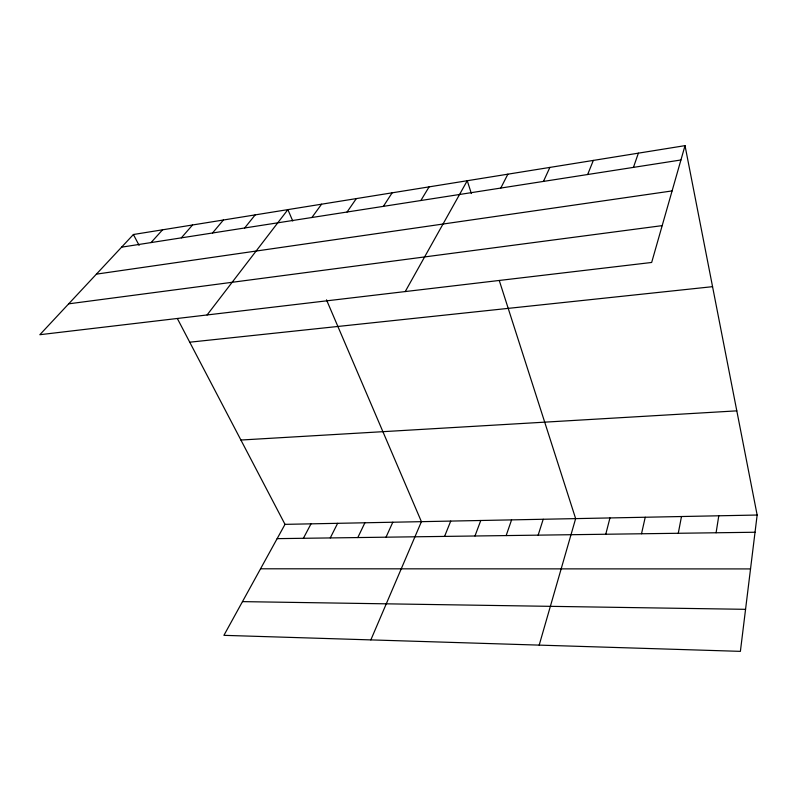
<?xml version="1.0" encoding="UTF-8"?>
<svg xmlns="http://www.w3.org/2000/svg" width="797" height="797" viewBox="0 0 797 797"><rect width="100%" height="100%" fill="white"/><g stroke="black" fill="none" stroke-linecap="round" stroke-linejoin="round"><path stroke-width="1.2" d="M685.021 145.642L651.667 262.462L39.85 334.71L133.408 234.507L685.021 145.642L757.15 515.031L740.393 651.358L223.917 635.339L285.007 524.356L177.442 318.69M716.095 532.765L718.784 515.789M678.277 533.273L681.485 516.526M641.515 533.761L645.231 517.243M605.77 534.239L609.954 517.94M539.19 645.122L575.643 518.618L499.271 280.524M538.154 535.146L543.205 519.255M633.446 167.38L638.377 153.154M506.155 535.574L511.584 519.883M474.972 535.992L480.77 520.491M444.577 536.401L450.723 521.089M587.648 174.523L593.347 160.406M370.844 639.901L421.414 521.666L326.491 299.841M386.027 537.178L392.801 522.224M543.454 181.407L549.88 167.41M357.813 537.557L364.887 522.782M330.277 537.925L337.629 523.32M500.785 188.062L507.868 174.174M303.398 538.284L311.009 523.848M405.235 291.563L467.251 180.72L471.356 193.512M420.846 200.525L429.105 186.867M383.367 206.363L392.144 192.824M347.064 212.022L356.329 198.592M311.876 217.511L321.589 204.191M207.09 314.954L287.886 209.621L292.758 221.008M244.659 227.992L255.179 214.891M212.53 232.993L223.409 220.002M181.337 237.855L192.555 224.973M151.031 242.577L162.568 229.805M121.582 247.17L680.927 159.978M96.407 274.138L672.1 190.921M68.672 303.836L662.187 225.631M189.736 342.202L712.558 286.671M240.903 440.034L736.807 410.853M285.007 524.356L757.15 515.031M277.147 538.642L755.038 532.247M260.549 568.799L750.525 568.919M242.477 601.625L745.564 609.326M133.408 234.507L139.096 245.366"/></g></svg>
